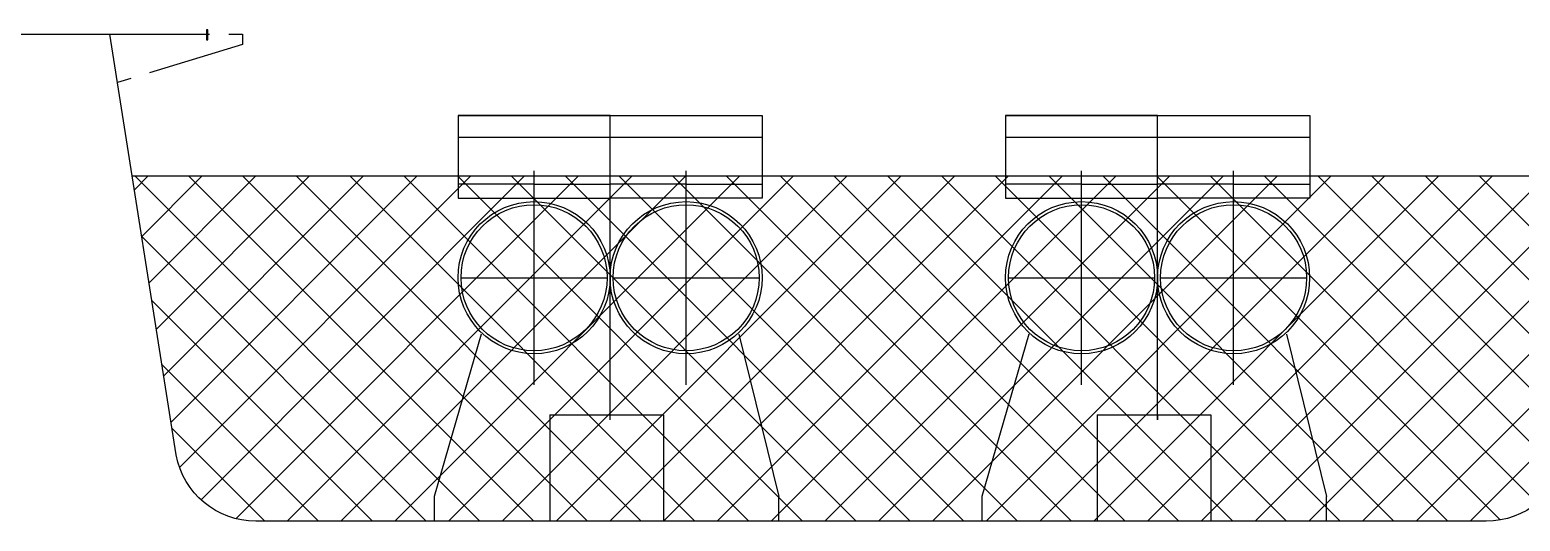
# Model space of a CAD drawing. Header units: inches. Extents: x -439515 to 171412, y -8673 to 415183.
# Drawn here: x 77264 to 83970, y 334232 to 336442 of the extents above; entities that cross this region are included whole.
import ezdxf

# ---------------------------------------------------------------- set-up
doc = ezdxf.new("R2010")
doc.units = ezdxf.units.IN
doc.header["$LTSCALE"] = 700
doc.header["$MEASUREMENT"] = 0
doc.linetypes.add('PHANTOM2', pattern=[1.25, 0.625, -0.125, 0.125, -0.125, 0.125, -0.125])
doc.layers.add('01', color=7, linetype='Continuous')

msp = doc.modelspace()

# ---------------------------------------------------------------- hatches: boundary and pattern name
at = {"layer": '01', "linetype": 'ByBlock'}
h = msp.add_hatch(dxfattribs=at)
h.set_pattern_fill('ANSI37', color=254, scale=1368.57, style=0)
h.set_pattern_definition([(45, (-204204.18, 32493.64), (-120.96564, 120.96564), []), (135, (-204204.18, 32493.64), (-120.96564, -120.96564), [])])
h.paths.add_polyline_path([(84329.8, 335783.3), (77724.7, 335783.3), (77922.6, 334530, 0.360926), (78281.3, 334232.3), (83817.2, 334232.3, 0.360926), (84176, 334530)])

# ---------------------------------------------------------------- linework, layer by layer
at = {"extrusion": (0, 0, -1)}
msp.add_line((66746.6, 336422), (78049, 336422), dxfattribs=at)
for p, q in [((79190.7, 336057.1), (80559.2, 336057.1)), ((79875, 336057.1), (79190.7, 336057.1)), ((79190.7, 336057.1), (79190.7, 335959.8)), ((79875, 334688.5), (79875, 336057.1)), ((80559.2, 336057.1), (80559.2, 335964.2)), ((81654.1, 336057.1), (83022.7, 336057.1)), ((82338.4, 336057.1), (81654.1, 336057.1)), ((81654.1, 336057.1), (81654.1, 335959.8)), ((82338.4, 334688.5), (82338.4, 336057.1)), ((83022.7, 336057.1), (83022.7, 335964.2)), ((79190.7, 335959.8), (80559.2, 335959.8)), ((79190.7, 335959.8), (79190.7, 335747.2)), ((80559.2, 335964.2), (80559.2, 335747.2)), ((81654.1, 335959.8), (83022.7, 335959.8)), ((81654.1, 335959.8), (81654.1, 335747.2)), ((83022.7, 335964.2), (83022.7, 335747.2)), ((79532.8, 334845.7), (79532.8, 335808.6)), ((80217.1, 334845.7), (80217.1, 335808.6)), ((81996.2, 334845.7), (81996.2, 335808.6)), ((82680.5, 334845.7), (82680.5, 335808.6)), ((79190.7, 335747.2), (79190.7, 335685.7)), ((79532.8, 335747.2), (79190.7, 335747.2)), ((79532.8, 335747.2), (79875, 335747.2)), ((80217.1, 335747.2), (79875, 335747.2)), ((80217.1, 335747.2), (80559.2, 335747.2)), ((80559.2, 335747.2), (80559.2, 335685.7)), ((81654.1, 335747.2), (81654.1, 335685.7)), ((81996.2, 335747.2), (81654.1, 335747.2)), ((81996.2, 335747.2), (82338.4, 335747.2)), ((82680.5, 335747.2), (82338.4, 335747.2)), ((82680.5, 335747.2), (83022.7, 335747.2)), ((83022.7, 335747.2), (83022.7, 335685.7)), ((79190.7, 335685.7), (79875, 335685.7)), ((80559.2, 335685.7), (79875, 335685.7)), ((81654.1, 335685.7), (82338.4, 335685.7)), ((83022.7, 335685.7), (82338.4, 335685.7)), ((79204.4, 335327.2), (79861.3, 335327.2)), ((79888.6, 335327.2), (80545.6, 335327.2)), ((81667.8, 335327.2), (82324.7, 335327.2)), ((82352.1, 335327.2), (83009, 335327.2)), ((79083.7, 334344), (79083.7, 334232.3)), ((80634.7, 334232.3), (80634.7, 334344)), ((81547.1, 334344), (81547.1, 334232.3)), ((83098.1, 334232.3), (83098.1, 334344))]:
    msp.add_line(p, q)
at = {"color": 7}
for p, q in [((79295, 335073.9), (79083.7, 334344)), ((80454.9, 335073.9), (80634.7, 334344)), ((81758.4, 335073.9), (81547.1, 334344)), ((82918.3, 335073.9), (83098.1, 334344)), ((79603.7, 334711.3), (80114.6, 334711.3)), ((79603.7, 334711.3), (79603.7, 334688.5)), ((79603.7, 334711.3), (79603.7, 334232.3)), ((80114.6, 334711.3), (80114.6, 334688.5)), ((80114.6, 334711.3), (80114.6, 334232.3)), ((82067.1, 334711.3), (82578.1, 334711.3)), ((82067.1, 334711.3), (82067.1, 334688.5)), ((82067.1, 334711.3), (82067.1, 334232.3)), ((82338.4, 334711.3), (82338.4, 334688.5)), ((82578.1, 334711.3), (82578.1, 334688.5)), ((82578.1, 334711.3), (82578.1, 334232.3))]:
    msp.add_line(p, q, dxfattribs=at)
at = {"linetype": 'Continuous'}
msp.add_lwpolyline([(78059.5, 336396.4), (78064.9, 336396.4), (78064.9, 336442), (78059.5, 336442)], close=True, dxfattribs=at)
msp.add_lwpolyline([(84329.8, 335783.3), (84176, 334530, -0.360926), (83817.2, 334232.3), (78281.3, 334232.3, -0.360926), (77922.6, 334530), (77623.9, 336422)], format="xyb")
at = {"linetype": 'PHANTOM2'}
msp.add_lwpolyline([(77634.3, 336422), (78220.7, 336422), (78220.7, 336376.4), (77658.2, 336204.7)], dxfattribs=at)
for centre, radius in [((79532.8, 335327.2), 342.1), ((79532.8, 335327.2), 328.5), ((80217.1, 335327.2), 342.1), ((80217.1, 335327.2), 328.5), ((81996.2, 335327.2), 342.1), ((81996.2, 335327.2), 328.5), ((82680.5, 335327.2), 342.1), ((82680.5, 335327.2), 328.5)]:
    msp.add_circle(centre, radius)
at = {"layer": '01', "linetype": 'ByBlock'}
msp.add_line((84329.8, 335783.3), (77724.7, 335783.3), dxfattribs=at)

doc.saveas('drawing.dxf')
